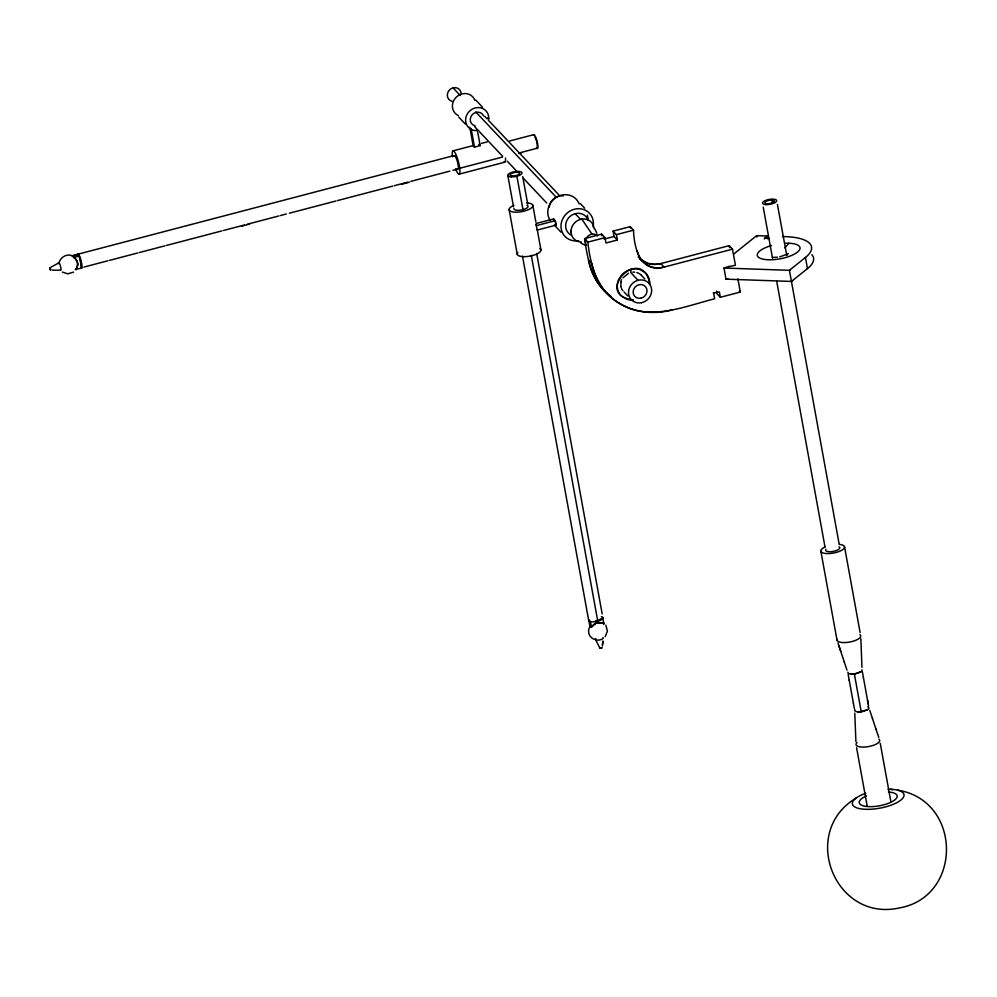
<?xml version="1.0" encoding="UTF-8"?>
<svg xmlns="http://www.w3.org/2000/svg" width="997" height="997" viewBox="0 0 997 997"><rect width="100%" height="100%" fill="white"/><g stroke="black" fill="none" stroke-linecap="round" stroke-linejoin="round"><path stroke-width="1.5" d="M49.887 267.794L59.047 262.747A9.634 8.823 -43.3 0 1 72.843 255.992A7.241 1.483 75.4 0 1 73.267 256.565L73.778 257.475L79.386 256.005A7.228 1.483 75.4 0 0 77.741 254.26L79.386 256.005L81.592 268.143L75.261 269.352L75.984 269.614A9.16 8.4 -43.8 0 0 76.445 268.878A9.147 8.387 -41.9 0 0 76.831 268.118L77.629 263.906A9.16 8.4 -43.8 0 0 77.23 261.775L75.062 258.422A9.185 8.412 -44.1 0 0 74.463 257.924L73.778 257.475A7.241 1.471 75 0 0 73.279 256.628L72.12 255.731A7.241 1.483 75.4 0 1 72.619 255.793A7.241 1.471 75 0 1 72.843 256.042M571.057 230.319L571.019 232.251L571.057 230.319A12.039 11.029 -43.3 0 1 580.553 219.365L581.799 219.103A12.039 11.029 -43.3 0 1 594.125 228.737M589.738 625.368L591.395 627.113L590.398 621.642L588.753 619.885M589.713 625.431A7.228 2.48 -10.3 0 0 591.395 627.113L596.032 623.287L602.387 623.137A9.16 8.462 -44.4 0 1 603.148 623.449A9.16 8.387 -42.6 0 1 603.833 623.86L602.637 617.342M602.375 646.068L602.898 641.295M602.549 644.423L602.911 641.196M621.019 282.251L620.919 286.301M598.25 622.689A9.147 8.412 -43 0 1 602.375 623.137L603.833 623.86L603.721 622.938M603.833 623.86L603.621 622.813M786.67 254.995L777.423 204.422M786.982 254.36L786.621 255.132L788.041 253.45L786.521 254.933M618.614 279.721L621.293 275.409A17.248 15.802 -43.3 0 1 630.74 269.427A4.736 0.972 75.3 0 1 630.528 272.493M75.984 269.614L76.831 268.118A9.16 8.4 -43.8 0 0 77.529 265.75A9.185 8.412 -44.1 0 0 77.629 264.853M605.179 636.709L607.422 631.089L605.84 625.144M784.826 247.867L788.951 243.256M622.963 277.876L628.471 273.29M733.879 253.936L756.686 235.641L767.092 236.002L767.59 238.781M767.092 236.002L764.35 238.993M782.433 236.538L785.81 236.663A50.573 17.373 -10.3 0 1 805.451 257.463L789.425 270.324L723.984 268.031L726.003 279.16L791.444 281.441L792.441 280.643M791.444 281.441L807.47 268.592A50.573 17.373 -10.3 0 0 811.82 254.671M764.412 238.158L769.422 238.482M790.422 269.514L789.425 270.324L839.15 544.038M856.074 798.074C799.258 832.146 834.726 921.963 898.933 908.03C962.915 897.15 962.142 800.205 897.499 790.123M787.356 254.11L779.691 256.877M861.956 669.797A7.228 2.48 -10.3 0 1 860.772 671.878L856.273 673.623L850.852 674.072M867.751 706.786A7.228 2.48 -10.3 0 1 867.639 709.64L863.14 711.384L857.707 711.833M860.772 671.878L854.354 673.96A7.228 2.48 -10.3 0 1 847.886 672.14M867.639 709.64L861.221 711.721A7.228 2.48 -10.3 0 1 854.878 709.64M73.579 272.119L67.709 273.839L62.387 272.069M649.658 283.111C641.358 243.804 591.832 295 633.307 299.947A17.31 15.865 -43.3 0 1 627.013 299.287L621.605 296.146A15.84 14.519 -43.3 0 1 618.614 279.634M453.024 150.859L472.977 145.624M481.526 143.381L487.234 141.886M72.12 255.731L453.785 155.632M509.779 140.951L533.781 134.657M72.843 255.992L78.451 254.522M80.57 258.41L79.86 258.597A4.823 0.985 75.4 0 0 79.523 257.799M459.742 168.269L502.488 157.052M83.885 267.084L107.875 260.79M109.383 260.404L137.873 252.926M139.381 252.54L164.879 245.848M166.374 245.461L221.882 230.905M223.378 230.506L244.377 225.01M247.381 224.213L278.873 215.963M280.381 215.564L286.376 213.994M289.379 213.208L335.877 201.008M337.372 200.621L392.88 186.065M394.376 185.679L407.873 182.139M410.876 181.342L449.871 171.123M452.875 170.337L457.374 169.154M520.372 152.641L536.872 148.304M241.536 226.219L249.537 224.126M401.542 184.271L409.543 182.164M518.864 153.501L521.531 152.803M459.143 174.151L504.744 162.187M536.199 223.49L553.622 218.916L555.279 220.673A16.849 15.441 -43.5 0 0 556.089 225.123L537.321 230.045L540.922 249.886M606.986 293.218C591.171 279.534 587.42 258.235 584.591 238.619L601.69 234.133L605.005 237.635L605.977 243.006L617.38 240.015L616.395 234.644L613.093 231.142L630.191 226.668L633.506 230.17C634.154 248.814 640.373 272.966 664.102 267.084L732.496 249.15L735.425 265.239L729.517 266.523M584.591 238.619L587.906 242.121L605.005 237.635M616.395 234.644L633.506 230.17M604.095 239.118L614.065 236.513L617.38 240.015L616.669 240.202M732.496 249.15L729.193 245.648L660.787 263.582C652.823 265.663 643.389 263.569 638.217 256.865M723.984 268.031L729.48 266.324M726.003 279.16L727.785 278.686M713.254 292.981L719.373 291.922L720.345 297.293L740.297 292.059L737.905 278.898M713.665 293.417L714.637 298.788C684.727 306.291 650.705 321.308 621.006 304.334C598.138 292.333 590.261 266.099 587.906 242.121M600.182 619.075L602.836 618.377M777.448 257.214L773.485 257.388M81.592 268.143L80.882 267.869M632.771 272.144L634.715 272.131M52.23 270.112L58.973 270.249M599.87 648.15L602.176 647.751L599.907 648.175L595.558 639.588A9.634 8.823 -43.3 0 1 589.95 626.403L588.866 620.57M636.909 272.567L638.977 273.44M580.84 243.031L584.915 245.15M469.799 127.167L473.164 145.724L474.485 147.12L480.18 145.624L477.326 129.934M639.937 258.871L647.676 263.358A24.726 22.657 -43.3 0 0 660.787 263.582L664.102 267.084M606.039 292.358L611.161 296.62M479.158 144.415L479.482 144.702A12.039 2.468 75.4 0 1 479.819 145.101M739.263 290.962L740.297 292.059M720.345 297.293L717.042 293.791L716.544 291.099M636.572 250.745L637.395 251.618A22.545 20.663 -43.3 0 0 641.744 260.803L646.829 265.04L650.991 266.86A24.726 22.657 -43.3 0 0 664.102 267.084M580.279 203.513L584.678 208.186M641.021 274.898L644.797 278.898M475.831 100.111L482.436 107.115M671.48 309.556L671.891 309.992A74.613 68.382 -43.3 0 1 645.894 312.073C626.216 310.366 608.606 298.626 597.602 282.5A67.46 61.826 -43.3 0 1 588.492 260.067L591.794 263.569A67.46 61.826 -43.3 0 0 600.917 286.002L604.818 291.124M487.932 117.621L488.754 118.493M484.791 116.375L487.109 118.83M489.427 121.285L559.03 195.051M575.082 213.582L580.553 219.365L581.799 219.103L592.031 234.17M631.45 273.303L638.055 280.307M453.049 87.861L460.29 95.525M475.781 111.951L556.376 197.344M474.796 126.793L477.114 129.261M479.432 131.716L502.638 156.305M507.274 161.215L516.558 171.048M523.512 178.426L546.717 203.014M624.022 291.959L627.811 295.959M458.707 117.035L465.312 124.039M554.282 225.06L560.9 232.077M536.037 224.624L537.321 230.045A12.039 4.138 -10.1 0 0 537.271 229.784M594.96 228.998L596.867 233.261M876.002 729.168L878.768 737.444M837.979 643.028L840.745 651.315M838.876 645.732L844.334 662.095M869.783 710.412L872.512 718.675M872.412 718.376L876.114 729.517M846.964 670.059L844.235 661.809M556.089 225.123L555.279 220.673L536.511 225.596A12.039 4.125 -10.1 0 0 535.925 224.512M867.515 700.168L868.574 705.951M868.225 704.056L863.39 677.499M849.232 680.315L848.173 674.533M805.451 257.463L807.47 268.592M844.546 546.805L860.137 632.621M880.264 743.388L890.844 801.551M862.393 671.953L863.439 677.736M771.915 200.048L772.451 202.977M854.354 673.96L861.221 711.721M763.241 207.139L772.463 257.887M776.713 281.304L824.955 546.742M849.195 680.079L853.357 702.972M854.354 708.518L853.307 702.735M820.855 551.154L837.031 640.161M856.585 747.738L867.153 805.912M756.686 235.641L756.947 237.024M729.193 245.648L729.555 247.667M630.191 226.668L630.44 228.001M613.093 231.142L614.065 236.513M601.69 234.133L602.001 235.815M587.383 215.14L588.355 220.474M532.847 205.382L535.875 222.069M522.715 176.643L527.687 203.974M536.673 253.412L602.163 613.84M516.907 176.232L523.026 209.906M531.276 255.282L597.776 621.231A7.228 2.48 -10.3 0 1 588.716 619.972M507.834 175.522L513.517 206.74M522.503 256.192L588.704 620.52M509.155 209.756L517.244 254.26M471.12 128.576L474.485 147.12A12.014 2.455 75.2 0 0 473.475 145.923M77.641 263.981L77.255 261.837A9.185 8.412 -44.1 0 0 76.52 260.205A9.16 8.4 -43.8 0 0 75.859 259.257A9.147 8.387 -41.9 0 0 75.062 258.422L74.451 257.924A9.147 8.362 -40.3 0 0 73.766 257.5M860.86 638.89L861.956 667.354M854.79 713.129L855.887 741.594M888.028 789.263A26.246 9.023 -10.3 0 1 899.282 801.227A26.246 9.023 -10.3 0 1 858.828 808.455A26.246 9.023 -10.3 0 1 865.87 793.213M890.67 789.288A60.206 30.296 -88 0 1 892.851 789.711M888.464 792.004A19.267 6.618 -10.3 0 1 892.913 801.189A19.267 6.618 -10.3 0 1 864.623 806.162A19.267 6.618 -10.3 0 1 866.518 795.868M878.893 739.188A12.039 4.138 -10.3 0 1 867.577 746.741A12.039 4.138 -10.3 0 1 857.084 742.478M859.9 634.665A12.039 4.138 -10.3 0 1 850.316 641.918A12.039 4.138 -10.3 0 1 837.119 639.289M839.337 544.437A12.039 4.138 -10.3 0 1 841.829 550.207A12.039 4.138 -10.3 0 1 824.245 553.273A12.039 4.138 -10.3 0 1 825.254 546.904M838.988 546.792A7.228 2.48 -10.3 0 1 833.305 551.391A7.228 2.48 -10.3 0 1 825.94 549.272M785.374 243.268A21.672 7.44 -10.3 0 1 795.98 253.163A21.672 7.44 -10.3 0 1 761.546 258.771A21.672 7.44 -10.3 0 1 771.528 245.524M772.463 257.725A7.228 2.48 -10.3 0 1 772.638 257.201M630.74 269.414A17.31 15.865 -43.3 0 1 639.924 269.564L645.333 272.704A15.84 14.519 -43.3 0 1 649.583 284.619M639.787 273.926A11.677 10.705 -43.3 0 1 640.647 274.636M622.876 290.638A11.416 10.469 -43.4 0 1 621.692 288.868M621.268 287.934A11.416 10.469 -43.4 0 1 620.944 286.974M620.807 281.852A11.416 10.469 -43.4 0 1 621.505 279.646M581.214 242.009A12.039 11.029 -43.3 0 1 574.945 239.791L573.312 238.196A12.039 11.029 -43.3 0 1 571.019 232.251M586.548 245.075A7.228 6.618 -43.3 0 1 586.211 244.502M585.75 243.28A7.228 6.618 -43.3 0 1 585.7 240.14M586.124 238.806A7.228 6.618 -43.3 0 1 588.891 235.417L590.137 234.731A7.228 6.618 -43.3 0 1 597.577 235.878M549.21 207.164A12.039 11.029 -43.3 0 1 559.741 196.01M560.812 195.873A12.039 11.029 -43.3 0 1 563.193 195.923M553.684 219.776A16.862 15.441 -43.6 0 1 553.634 218.916M526.79 202.977A12.039 4.138 -10.3 0 1 530.454 208.597A12.039 4.138 -10.3 0 1 512.583 211.875A12.039 4.138 -10.3 0 1 513.891 205.345M539.788 248.552A12.039 4.138 -10.3 0 1 529.843 256.142A12.039 4.138 -10.3 0 1 517.817 252.553M526.915 205.22A7.228 2.48 -10.3 0 1 522.715 209.744A7.228 2.48 -10.3 0 1 513.916 208.435M578.584 240.688A16.862 15.454 -43.3 0 1 560.987 225.97A16.862 15.454 -43.3 0 1 579.045 208.685A16.862 15.454 -43.3 0 1 593.041 226.842M550.182 220.412A16.862 15.454 -43.3 0 1 556.862 196.97A16.862 15.454 -43.3 0 1 579.157 203.874M556.114 225.521A16.862 15.454 -43.3 0 1 554.693 224.761M571.58 235.329A12.039 11.029 -43.4 0 1 569.648 216.76A12.039 11.029 -43.4 0 1 588.043 219.863M601.365 616.669A7.228 2.48 -10.3 0 1 597.739 621.243M599.434 619.623A4.811 1.658 -10.3 0 1 598.698 619.997M596.705 620.633A4.811 1.658 -10.3 0 1 595.371 620.869M452.202 101.295A7.228 6.618 -43.3 0 1 447.429 93.955A7.228 6.618 -43.3 0 1 454.57 87.636A7.228 6.618 -43.3 0 1 461.187 93.357M452.426 156.741A12.039 2.468 75.3 0 1 455.405 153.401A12.039 2.468 75.3 0 1 459.953 171.148A12.039 2.468 75.3 0 1 455.542 168.867M505.504 158.049A12.039 2.468 75.3 0 1 503.921 161.875M473.164 145.712A12.026 2.468 75.3 0 1 473.463 145.886M479.083 144.353A12.026 2.468 75.3 0 1 479.482 144.715L480.18 145.624A12.039 2.468 75.4 0 0 479.993 145.338M453.884 156.031A7.228 1.483 75.3 0 1 457.635 162.561A7.228 1.483 75.3 0 1 457.087 168.929M478.872 130.283A12.039 11.029 -43.4 0 1 465.611 120.325A12.039 11.029 -43.4 0 1 478.386 107.564A12.039 11.029 -43.4 0 1 488.455 120.712M458.271 115.552A12.039 11.029 -43.4 0 1 456.526 96.908A12.039 11.029 -43.4 0 1 474.884 100.336M475.12 125.834A7.228 6.618 -43.3 0 1 472.08 114.854A7.228 6.618 -43.3 0 1 483.632 115.964M533.47 135.131A7.228 1.483 75.3 0 1 537.283 142.023A7.228 1.483 75.3 0 1 536.498 147.818M77.454 254.709A7.216 1.483 75.2 0 1 81.206 261.264A7.216 1.483 75.2 0 1 80.707 267.657M534.853 137.187A4.811 0.985 75.3 0 1 535.389 138.01M535.863 139.069A4.811 0.985 75.3 0 1 536.585 141.3M536.797 142.16A4.811 0.985 75.3 0 1 537.059 146.123M79.399 257.562A4.811 0.985 75.3 0 1 80.981 262.597A4.811 0.985 75.3 0 1 80.907 265.85M591.383 627.101A9.147 8.412 -43 0 1 592.455 625.717A9.147 8.4 -43.3 0 1 594.374 624.122M594.386 624.11A9.147 8.412 -43 0 1 596.019 623.275A9.16 8.462 -44.4 0 1 598.337 622.639M602.998 637.519A3.988 1.371 -10.3 0 1 599.197 640.012A3.988 1.371 -10.3 0 1 595.757 638.591M77.679 263.968A9.147 8.425 -41.2 0 1 77.679 264.866M58.437 263.644A3.988 0.81 75.2 0 1 59.558 263.569A3.988 0.81 75.2 0 1 60.979 268.816A3.988 0.81 75.2 0 1 60.044 269.626M50.623 269.813L50.137 267.944L50.623 269.826M602.849 622.315L602.849 622.315M50.299 269.813L49.85 268.019L50.261 269.738M765.908 204.622A7.228 2.48 -10.3 0 0 776.738 200.808A7.228 2.48 -10.3 0 0 766.219 200.21A7.228 2.48 -10.3 0 0 765.908 204.622M767.142 203.712A4.811 1.658 -10.3 0 0 774.37 201.17A4.811 1.658 -10.3 0 0 767.354 200.771A4.811 1.658 -10.3 0 0 767.142 203.712M641.569 302.689A12.039 11.029 -43.3 0 0 649.284 283.671A12.039 11.029 -43.3 0 0 629.394 287.946A12.039 11.029 -43.3 0 0 641.569 302.689M640.971 298.19A7.228 6.618 -43.3 0 0 645.595 286.775A7.228 6.618 -43.3 0 0 633.668 289.342A7.228 6.618 -43.3 0 0 640.971 298.19M511.386 176.88A7.228 2.493 -10.3 0 0 522.042 172.98A7.228 2.493 -10.3 0 0 511.336 172.518A7.228 2.493 -10.3 0 0 511.386 176.88M512.57 175.97A4.811 1.658 -10.3 0 0 519.674 173.366A4.811 1.658 -10.3 0 0 512.533 173.054A4.811 1.658 -10.3 0 0 512.57 175.97"/></g></svg>
